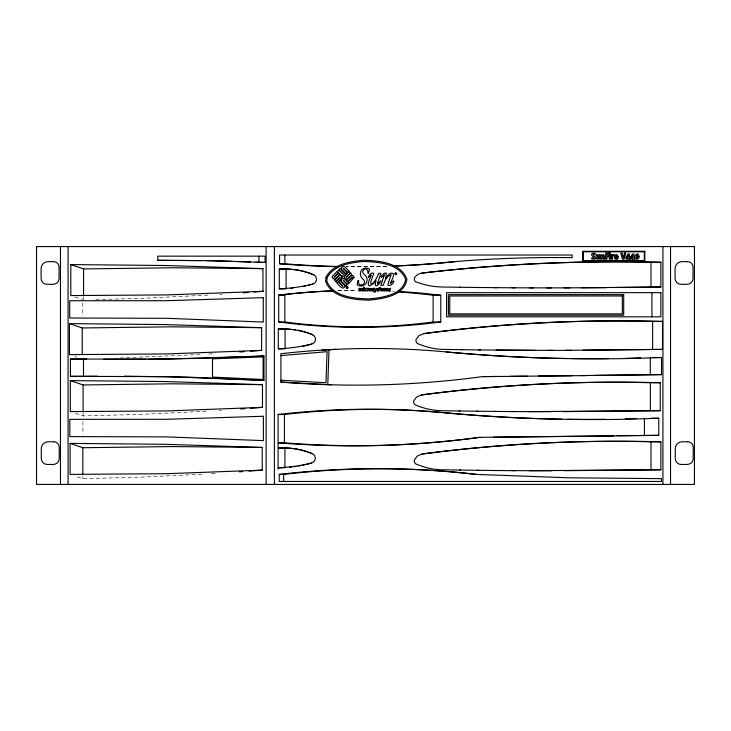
<?xml version="1.0" encoding="UTF-8"?>
<svg xmlns="http://www.w3.org/2000/svg" width="731" height="731" viewBox="0 0 731 731"><rect width="100%" height="100%" fill="white"/><g stroke="black" fill="none" stroke-linecap="round" stroke-linejoin="round"><path stroke-width="0.55" stroke-dasharray="3.65 2.74" d="M219.757 294.401L221.904 294.255M219.273 410.42L221.411 410.283M207.969 295.114L143.651 298.257L94.299 299.71M208.764 354.032L215.197 353.64M206.416 411.206L143.166 414.285L83.087 415.948L74.58 413.052M211.533 473.661L216.888 473.332M200.193 354.544L115.48 358.19M201.884 474.236L142.92 477.06L82.841 478.723L75.403 476.192M75.065 297.024L82.512 299.564M74.781 356.436L76.901 357.157M83.572 296.603L83.572 299.92M83.087 412.631L83.087 415.948M82.895 421.485L82.895 434.433M82.841 476.511L82.841 478.723M82.777 302.899L82.777 315.856M338.307 290.627A670.272 670.272 0 0 1 357.477 290.298M392.446 291.112A670.272 670.272 0 0 1 394.703 291.221M337.64 290.783A638.602 638.602 0 0 1 355.906 290.527M386.699 266.322A946.471 946.471 0 0 1 346.074 266.788M386.58 266.276A917.981 917.981 0 0 1 346.083 266.641"/><path stroke-width="1.1" d="M327.78 384.67L329.023 349.71M346.997 287.384L346.759 287.913L346.759 286.899C347.746 286.543 347.654 288.599 347.042 287.521M498.716 325.642A1458.281 1458.281 0 0 0 423.733 333.628L418.927 335.693L416.103 339.403A4.285 4.285 0 0 0 416.186 341.788L417.154 343.36A69.089 69.089 0 0 0 443.982 349.409L462.193 349.692M478.494 388.499A1458.281 1458.281 0 0 0 421.44 394.941L416.643 396.997L413.819 400.707A4.285 4.285 0 0 0 413.892 403.092L414.87 404.663A69.089 69.089 0 0 0 441.688 410.712L459.9 410.996M573.433 441.899A1458.281 1458.281 0 0 0 422.079 454.015L417.282 456.071L414.459 459.79A4.285 4.285 0 0 0 414.532 462.175L415.51 463.746A69.089 69.089 0 0 0 442.337 469.786L460.539 470.079M280.905 355.613L327.095 351.675L325.989 382.742L280.905 380.23M254.169 291.998L262.959 291.331L262.959 268.633L166.165 265.517L70.816 264.576L70.816 295.58L167.289 294.904L263.699 291.294M250.614 351.218L261.607 350.377L261.607 327.68L164.813 324.564L69.463 323.623L69.463 354.626L165.937 353.95L261.607 350.377M250.386 408.282L262.475 407.359L262.475 384.661L165.681 381.545L70.331 380.604L70.331 411.608L166.805 410.932L262.475 407.359M249.043 471.139L262.237 470.134L262.237 447.436L165.434 444.32L70.085 443.379L70.085 474.382L166.558 473.706L262.237 470.134M243.313 292.802L248.668 292.418M239.823 351.995L244.108 351.693M240.691 408.976L244.976 408.675M239.375 471.833L242.591 471.605M322.133 350.085L335.913 349.336M86.706 359.122L70.423 359.085L70.423 376.346L167.445 376.648L263.973 380.385L263.973 356.015L203.83 358.281L147.964 359.268M263.973 356.015L167.216 359.049L70.423 359.085M580.423 375.579L661.546 374.61L661.546 357.505L645.838 358.071A1623.45 1623.45 0 0 1 446.202 351.922A800.408 800.408 0 0 0 280.905 353.749L280.905 382.085L331.371 384.798M493.553 437.193L658.768 435.338L658.768 418.233L643.052 418.799A1623.45 1623.45 0 0 1 443.415 412.64A800.408 800.408 0 0 0 278.118 414.477L278.118 469.092M640.712 357.834L635.394 358.026A1538.618 1538.618 0 0 1 625.709 358.272M636.527 418.498L629.756 418.735A1515.427 1515.427 0 0 1 625.243 418.854M70.816 264.576L83.572 268.926L172.562 267.774L262.959 268.633M69.463 323.623L82.219 327.963L171.218 326.821L261.607 327.68M70.331 380.604L83.087 384.945L172.077 383.802L262.475 384.661M70.085 443.379L82.841 447.728L171.84 446.577L262.237 447.436M83.288 358.948L86.514 358.884M499.84 325.551A1458.281 1458.281 0 0 1 652.646 321.421L662.514 321.43L662.514 349.381L583.091 350.24M662.514 349.381L565.703 350.323M479.618 388.399A1458.281 1458.281 0 0 1 650.362 382.724L660.23 382.733L660.23 410.685L563.418 411.626M660.23 410.685L528.632 411.626M574.557 441.871A1458.281 1458.281 0 0 1 651.001 441.807L660.87 441.816L660.87 469.768L564.058 470.709M660.87 469.768L529.281 470.709M460.539 287.283L442.337 287.009A76.591 76.591 0 0 1 415.51 281.682A3.381 3.381 0 0 1 415.034 277.031A10.435 10.435 0 0 1 422.079 273.065A1645.408 1645.408 0 0 1 651.001 262.265L660.87 262.265L660.87 287.009L616.224 287.484M660.87 287.009L581.447 287.767M661.546 374.61L594.394 375.396M616.991 435.749L658.768 435.338M586.993 375.588L538.509 376.054M614.031 435.95L479.838 437.321A937.937 937.937 0 0 1 278.118 442.812L284.423 442.812A908.633 908.633 0 0 0 479.838 437.321M70.423 376.346L97.488 376.209M510.567 376.337L572.09 375.752M145.816 359.286L103.903 359.286M280.905 382.085A937.937 937.937 0 0 0 482.624 376.593L497.537 376.474M482.624 376.593L527.353 376.209M606.237 287.676L564.058 287.84M157.823 260.318L211.478 260.675L265.097 262.438L265.097 256.161L157.823 256.161L157.823 260.318L202.058 260.601M546.669 287.868L569.814 287.877M548.314 350.35L571.459 350.368M255.749 262.292L265.097 262.438M393.15 266.047A917.981 917.981 0 0 0 455.367 261.561A1230.465 1230.465 0 0 1 572.199 257.668L572.199 255.037L279.562 255.037L279.562 263.79L284.862 263.79A917.981 917.981 0 0 0 338.426 266.504M286.095 269.035L286.095 288.846L279.306 288.846L279.306 269.035L286.095 269.035A67.343 67.343 0 0 1 291.303 269.209M395.645 273.796L396.047 273.558L395.453 274.326L395.453 273.312C396.504 273.019 396.385 274.975 395.645 273.933M278.694 295.251L284.852 295.251L284.852 321.987A566.013 566.013 0 0 0 433.117 321.987L440.775 321.987L440.775 295.251A670.272 670.272 0 0 0 398.075 291.413M397.801 291.925A638.602 638.602 0 0 1 433.117 295.251L440.775 295.251M332.669 290.828A670.272 670.272 0 0 0 278.694 295.178L278.694 321.987L284.852 321.987M285.09 329.014L285.09 348.824L278.301 348.824L278.301 329.014L285.09 329.014A67.343 67.343 0 0 1 290.298 329.197M652.536 357.505L661.546 357.505M278.118 414.477L284.423 414.477A769.88 769.88 0 0 1 443.415 412.64A1515.427 1515.427 0 0 0 561.929 419.174M651.047 418.233L658.768 418.233M291.852 448.313A67.343 67.343 0 0 0 284.916 447.984L278.118 447.984A83.928 83.928 0 0 1 310.035 452.781L312.621 453.759M283.783 467.794L278.118 467.794A172.781 172.781 0 0 0 311.525 463.043A4.989 4.989 0 0 0 313.498 454.326L310.355 452.845A67.343 67.343 0 0 0 308.729 452.215M279.224 474.401L283.655 474.401A828.424 828.424 0 0 1 476.21 474.401L568.809 477.8L661.454 478.641L661.454 481.455L279.224 481.455L279.224 474.401A847.485 847.485 0 0 1 476.21 474.401M529.281 287.84L551.603 287.904M553.248 350.396L496.148 350.103M124.416 376.145L189.046 377.15L263.973 380.385M550.964 411.699L511.243 411.544M551.603 470.782L511.883 470.627M511.883 287.767L533.392 287.877M535.037 350.368L478.759 349.921M494.494 287.649L515.181 287.804M493.854 411.416L514.533 411.59M494.494 470.49L515.181 470.673M477.105 287.484L496.961 287.676M476.466 411.224L496.322 411.443M477.105 470.307L496.961 470.526M459.717 287.265L478.75 287.502M278.694 295.178L284.852 295.251M461.371 349.674L480.404 349.948M459.077 410.977L478.111 411.251M459.717 470.06L478.75 470.325M206.27 260.675L231.544 261.342M236.807 261.524L250.486 262.054M308.345 285.245A138.424 138.424 0 0 0 312.713 284.094A4.989 4.989 0 0 0 314.677 275.368L311.534 273.897M313.8 274.81L311.223 273.833A83.928 83.928 0 0 0 279.306 269.035M312.804 334.789L310.218 333.811A83.928 83.928 0 0 0 278.301 329.014M670.537 246.585L670.537 484.415M662.926 246.585L662.926 484.415M652.646 321.43L652.646 349.381M651.933 292.656L651.933 316.834M651.001 262.265L651.001 287.009M651.001 441.816L651.001 469.768M650.288 357.505L650.288 374.61M650.362 382.733L650.362 410.685M644.422 418.233L644.422 435.338M433.117 295.251L433.117 321.987M284.916 447.984L284.916 467.794M284.862 255.037L284.862 263.79M284.423 414.477L284.423 442.812M283.655 474.401L283.655 481.455M274.381 246.585L274.381 484.415M266.121 246.585L266.121 484.415M258.911 256.161L258.911 262.438M83.572 268.926L83.572 295.498M83.48 359.085L83.48 376.346M83.087 384.945L83.087 411.526M82.841 447.728L82.841 474.3M82.219 327.963L82.219 354.544M68.074 246.585L68.074 484.415M60.463 246.585L60.463 484.415M422.079 454.015A1520.919 1520.919 0 0 1 660.87 441.807M293.579 448.505A67.343 67.343 0 0 1 297.014 449.026M297.864 449.181A67.343 67.343 0 0 1 300.423 449.72M301.263 449.921A67.343 67.343 0 0 1 307.915 451.922M311.525 463.043A138.424 138.424 0 0 1 307.166 464.194M304.973 464.724A138.424 138.424 0 0 1 302.771 465.208M300.56 465.656A138.424 138.424 0 0 1 298.339 466.076M296.11 466.451A138.424 138.424 0 0 1 293.88 466.789M291.651 467.1A138.424 138.424 0 0 1 289.403 467.365M604.893 419.247A1515.427 1515.427 0 0 1 567.576 419.256M608.494 358.574A1538.618 1538.618 0 0 1 571.907 358.574M566.525 358.501A1538.618 1538.618 0 0 1 446.202 351.922M440.775 321.987A618.746 618.746 0 0 1 278.694 321.987M280.832 294.922A638.602 638.602 0 0 1 333.336 290.92M300.596 330.75A67.343 67.343 0 0 1 310.529 333.875L313.681 335.355A4.989 4.989 0 0 1 311.708 344.073A172.781 172.781 0 0 1 278.301 348.824M292.893 329.434A67.343 67.343 0 0 1 295.479 329.772M298.047 330.211A67.343 67.343 0 0 1 299.756 330.558M311.708 344.073A138.424 138.424 0 0 1 302.945 346.238M312.713 284.094A172.781 172.781 0 0 1 279.306 288.846M293.899 269.456A67.343 67.343 0 0 1 300.752 270.58M301.601 270.772A67.343 67.343 0 0 1 304.133 271.402M304.964 271.64A67.343 67.343 0 0 1 306.627 272.142M307.459 272.407A67.343 67.343 0 0 1 310.73 273.577M306.152 285.766A138.424 138.424 0 0 1 303.95 286.26M292.829 288.151A138.424 138.424 0 0 1 290.591 288.416M455.367 261.561A946.471 946.471 0 0 1 393.47 266.075M338.179 266.678A946.471 946.471 0 0 1 279.562 263.79M422.079 273.065A1716.214 1716.214 0 0 1 660.87 262.265M423.733 333.628A1520.919 1520.919 0 0 1 662.514 321.421M421.44 394.941A1520.919 1520.919 0 0 1 660.23 382.724M596.158 254.662C595.765 256.48 596.021 260.857 598.79 258.673L599.822 259.185L599.822 254.662L598.662 254.662L598.662 258.098L597.867 258.308L597.318 254.662L596.158 254.662M603.377 258.5L603.367 259.185L604.528 259.185C604.921 257.367 604.665 252.99 601.896 255.174L600.864 254.662L600.864 259.185L602.024 259.185L602.408 255.594L603.239 255.786L603.377 258.5M618.17 256.508L618.161 257.175L615.539 257.175L615.822 258.07L617.997 258.116L618.143 258.774C611.673 262.155 615.557 250.029 618.17 256.508M359.478 288.334L359.433 288.9L361.425 288.489A0.941 0.941 0 0 1 362.037 288.279L362.832 288.946L362.841 291.02L362.357 291.02C363.609 287.786 360.127 288.507 361.16 291.02L360.685 291.02C361.918 287.786 358.464 288.507 359.488 291.02L359.003 291.02L359.003 288.334L359.478 288.334M384.808 288.334L384.762 288.9L386.763 288.489A0.941 0.941 0 0 1 387.366 288.279L388.161 288.946L388.17 291.02L387.686 291.02C388.983 287.74 385.438 288.526 386.498 291.02L386.014 291.02C387.256 287.786 383.793 288.507 384.826 291.02L384.332 291.02L384.332 288.334L384.808 288.334M358.693 280.777C356.92 287.246 366.752 285.483 364.02 280.101C356.984 275.148 360.931 264.96 369.42 269.017L369.548 269.501C366.734 278.749 369.365 269.885 366.313 269.035C363.691 268.295 361.534 271.722 363.38 273.75C371.549 278.566 364.851 289.841 357.194 284.752L357.834 280.576L358.693 280.777M637.788 256.608C636.098 262.374 636.134 250.779 637.788 256.608M367.985 288.334C369.082 288.535 368.077 288.407 368.004 291.02L367.519 291.02L367.519 288.334L367.985 288.334M639.031 256.682L638.73 258.399A1.407 1.407 0 0 1 637.861 259.149C630.963 260.053 638.236 248.887 639.031 256.682M371.202 289.659C369.648 292.967 369.557 286.415 371.202 289.659M383.629 289.412C381.472 288.699 381.427 291.285 383.473 290.509L383.099 291.02L381.673 290.737L381.664 288.681A1.069 1.069 0 0 1 382.276 288.306L383.227 288.48L383.629 289.412M364.952 289.449L365.454 290.911L366.834 290.509A1.462 1.462 0 0 1 366.003 290.618C363.919 289.312 369.329 286.351 364.952 289.449M369.21 289.412L369.383 290.545A0.969 0.969 0 0 0 369.904 290.984L371.357 290.646L371.512 288.772A0.959 0.959 0 0 0 370.982 288.352L370.215 288.306A1.234 1.234 0 0 0 369.393 288.9L369.21 289.412M591.607 254.452C591.589 256.343 596.359 258.82 591.772 257.997L591.425 258.701C600.864 261.524 589.46 252.56 594.796 254.269L595.135 253.602A2.431 2.431 0 0 0 593.974 253.063L592.366 253.328L591.607 254.452M373.788 288.334C371.193 288.489 376.036 291.276 372.225 290.993C375.104 290.92 370.142 288.188 373.788 288.334M378.685 288.334C376.081 288.489 380.933 291.276 377.123 290.993C380.001 290.92 375.04 288.188 378.685 288.334M390.491 288.334C387.896 288.489 392.739 291.276 388.929 290.993C391.807 290.92 386.845 288.188 390.491 288.334M384.323 275.011L380.851 285.355L383.163 285.355L384.789 281.088A18.878 18.878 0 0 1 388.024 276.373L391.14 274.472L387.942 284.386A1.243 1.243 0 0 0 388.526 285.51C393.114 286.214 396.86 276.409 390.445 283.527C390.61 281.444 396.906 272.672 391.112 273.074C386.461 273.833 384.433 284.724 386.379 273.357L386.087 272.992C382.149 272.544 378.064 281.325 384.323 275.011M326.026 277.076L325.542 281.28C331.828 297.928 353.731 299.829 369.128 300.139C382.834 298.842 404.663 295.845 406.92 279.141C400.634 262.493 378.722 260.592 363.325 260.282C349.875 261.451 333.135 264.065 326.026 277.076M327.223 277.488L326.794 281.133C333.181 296.96 354.261 298.54 369.082 298.906C382.149 297.572 403.046 295.077 405.659 279.288C399.281 263.462 378.192 261.881 363.371 261.515C350.414 262.685 334.213 265.033 327.223 277.488M377.699 282.714L377.808 283.838L380.878 280.832L379.416 283.619L376.922 285.684L375.707 285.73L375.213 284.606L376.045 280.667L372.965 284.048L369.575 285.839C364.614 285.09 375.652 269.739 369.109 276.766C366.341 279.745 370.882 271.256 373.377 273.22L373.824 273.75C365.747 291.669 375.844 282.577 378.576 273.33L380.869 273.357L377.699 282.714M610.476 253.319C609.087 255.558 609.078 251.089 610.476 253.319M374.153 291.934L375.295 291.989L376.776 288.334L375.551 290.39L374.829 288.334L374.272 288.334L375.295 291.02L374.153 291.934M341.35 267.683L341.578 269.328L346.138 273.933L347.371 272.718L343.177 268.195L347.7 272.361L348.934 271.155C347.307 269.785 343.579 263.681 341.35 267.683M613.985 254.635L613.848 255.704L612.624 256.298L612.624 259.185L611.463 259.185L611.463 254.662L612.34 254.662L612.514 255.457L613.985 254.635M341.222 279.653L341.468 281.353L346.01 285.931L347.243 284.724L343.186 280.119L347.572 284.368L348.778 283.153C347.124 281.81 343.506 275.715 341.222 279.653M344.95 286.287C343.552 291.075 338.526 285.035 337.311 283.308L338.544 282.102L343.031 286.287L338.873 281.746L340.079 280.54L344.639 285.117L344.95 286.287M342.062 277.277L337.201 282.897L335.986 281.682L340.061 277.104L335.63 281.353L334.423 280.119L339.001 275.578L340.125 275.249A1.809 1.809 0 0 1 341.551 275.898L342.062 277.277M346.384 287.256L347.152 288.178L347.874 287.447L347.28 286.662L346.384 287.256M354.069 277.433L349.199 283.043C344.246 280.667 360.365 272.197 347.636 281.481L346.421 280.275C347.554 278.319 352.945 272.462 354.069 277.433M615.612 255.96L615.539 256.417C618.243 257.641 616.471 254.05 615.612 255.96M344.246 276.693C344.328 282.102 351.108 276.958 351.821 274.344L350.606 273.111L346.074 277.305L350.259 272.782L349.043 271.576L344.246 276.693M332.24 276.528L333.062 278.767L335.173 278.794L339.796 274.171L338.608 272.983L334.067 277.159L338.252 272.626L337.046 271.42L332.24 276.528M396.595 273.796L395.846 274.591L395.078 273.668L395.818 273.047L396.595 273.796M363.7 287.356L364.303 287.603L363.7 287.356M624.493 253.1L623.305 257.952L622.108 253.1L620.729 253.1L622.456 259.185L624 259.185L625.718 253.1L624.493 253.1M381.947 289.037C383.263 290.518 383.282 287.722 381.947 289.037M396.723 273.906L395.818 274.746L394.923 273.778L395.846 272.919L396.723 273.906M346.393 286.854L346.558 288.133L347.855 287.977L347.691 286.68L346.393 286.854M343.25 274.107L338.672 270.095C334.862 271.329 343.543 279.151 345.032 274.755A1.992 1.992 0 0 0 344.749 273.092L340.235 268.533L339.001 269.748L343.25 274.107M626.239 256.965L625.8 258.975L628.212 258.975L628.212 260.126L629.51 260.126L629.51 258.975L630.159 258.975L630.159 257.888L629.51 257.888L629.51 254.022L627.847 254.022L626.239 256.965M630.752 256.965L630.305 258.975L632.717 258.975L632.717 260.126L634.015 260.126L634.015 258.975L634.663 258.975L634.663 257.888L634.015 257.888L634.015 254.022L632.352 254.022L630.752 256.965M627.481 256.462L626.823 257.888L628.221 257.888L628.221 255.073L627.481 256.462M631.986 256.462L631.328 257.888L632.726 257.888L632.726 255.073L631.986 256.462M380.175 287.32L379.133 288.334L379.691 288.708C379.572 292.025 381.253 291.386 380.175 288.708L380.924 288.708L380.175 288.334L380.175 287.32M263.133 356.892L212.493 358.857L212.493 377.095L263.133 379.499L263.133 356.892M263.27 297.672L166.522 300.715L69.719 300.743L69.719 318.012L166.75 318.314L263.27 322.042L263.27 297.672M263.388 416.259L166.631 419.292L69.838 419.329L69.838 436.59L166.86 436.891L263.388 440.619L263.388 416.259M694.45 246.585L36.55 246.585L36.55 484.415L694.45 484.415L694.45 246.585M644.815 251.281L582.735 251.281L582.735 261.232L644.815 261.232L644.815 251.281M644.322 251.784L583.228 251.784L583.228 260.729L644.322 260.729L644.322 251.784M608.676 253.109L605.679 253.109L605.679 259.185L606.894 259.185L606.894 256.745L608.43 256.745L608.43 255.759L606.894 255.759L606.894 254.114L608.676 254.114L608.676 253.109M610.422 254.662L609.27 254.662L609.27 259.185L610.422 259.185L610.422 254.662M53.537 261.643L48.027 261.643A6.926 6.926 0 0 0 41.1 268.579L41.1 278.383A5.93 5.93 0 0 0 47.031 284.313L53.034 284.313A6.003 6.003 0 0 0 59.047 278.31L59.047 267.153A5.51 5.51 0 0 0 53.537 261.643M687.524 261.643L682.014 261.643A6.926 6.926 0 0 0 675.088 268.579L675.088 278.383A5.93 5.93 0 0 0 681.018 284.313L687.021 284.313A6.003 6.003 0 0 0 693.034 278.31L693.034 267.153A5.51 5.51 0 0 0 687.524 261.643M364.248 288.334L363.764 288.334L363.764 291.02L364.248 291.02L364.248 288.334M660.87 292.656L446.568 292.656L446.568 316.834L660.87 316.834L660.87 292.656M623.689 294.62L448.386 294.62L448.386 315.225L623.689 315.225L623.689 294.62M622.328 295.982L449.748 295.982L449.748 313.873L622.328 313.873L622.328 295.982M53.719 441.78L48.209 441.78A6.926 6.926 0 0 0 41.283 448.706L41.283 458.52A5.93 5.93 0 0 0 47.213 464.45L53.217 464.45A6.003 6.003 0 0 0 59.229 458.438L59.229 447.281A5.51 5.51 0 0 0 53.719 441.78M687.707 441.78L682.197 441.78A6.926 6.926 0 0 0 675.27 448.706L675.27 458.52A5.93 5.93 0 0 0 681.201 464.45L687.204 464.45A6.003 6.003 0 0 0 693.216 458.438L693.216 447.281A5.51 5.51 0 0 0 687.707 441.78"/></g></svg>
